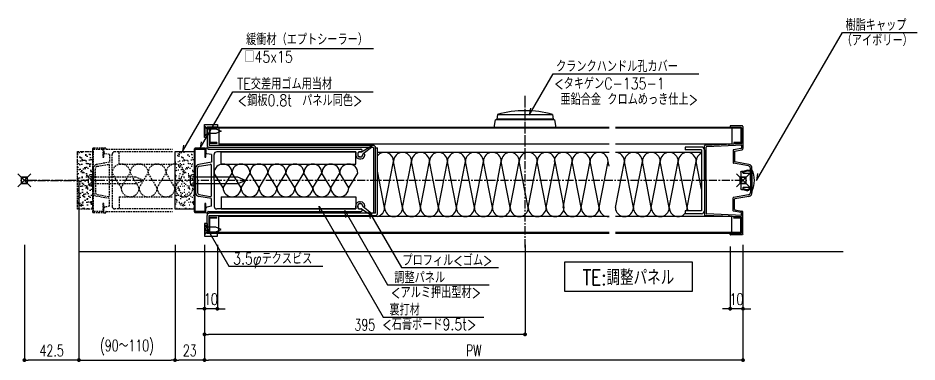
# Model space of a CAD drawing. Extents: x -275225 to 47266, y -41063 to 95295.
# Drawn here: x -225971 to -225270, y -18416 to -18148 of the extents above; entities that cross this region are included whole.
import ezdxf
from ezdxf.enums import TextEntityAlignment as Align

# ---------------------------------------------------------------- set-up
doc = ezdxf.new("R2010")
doc.units = 0
doc.header["$LTSCALE"] = 0.2
doc.header["$PDMODE"] = 99
doc.header["$PDSIZE"] = 5
doc.linetypes.add('CENTER', pattern=[50.8, 31.75, -6.35, 6.35, -6.35])
doc.linetypes.add('HIDDEN', pattern=[9.525, 6.35, -3.175])
for name, color, linetype in [('_P18_製品', 4, 'Continuous'), ('_基準', 1, 'CENTER'), ('_文字', 3, 'Continuous'), ('_製品寸法', 9, 'Continuous'), ('樹脂', 6, 'Continuous')]:
    doc.layers.add(name, color=color, linetype=linetype)
doc.layers.add('_ポイント', color=1, linetype='Continuous', plot=False)
doc.styles.add('OKAMURA', font='SIMPLEX.shx', dxfattribs={"width": 0.7, "bigfont": 'BIGFONT.shx'})
doc.dimstyles.new('OKAMURA-003', dxfattribs={"dimscale": 3, "dimtxt": 3, "dimasz": 1, "dimexe": 0, "dimexo": 3, "dimgap": 1, "dimtad": 1, "dimdec": 3, "dimdsep": 46, "dimtxsty": 'OKAMURA', "dimblk1": 'DOT', "dimblk2": 'DOT', "dimsah": 1, "dimcen": 0, "dimclrd": 9, "dimclre": 9, "dimclrt": 3, "dimadec": 0, "dimazin": 0, "dimtfac": 1, "dimtdec": 3, "dimtix": 1, "dimtmove": 2, "dimatfit": 3, "dimldrblk": 'NONE', "dimfxl": 0, "dimtolj": 1, "dimarcsym": 0})

# ---------------------------------------------------------------- blocks, each defined once
blk = doc.blocks.new('_DOT')
at = {"color": 0, "linetype": 'ByBlock'}
blk.add_line((-0.5, 0), (-1, 0), dxfattribs=at)
at = {"color": 0, "linetype": 'ByBlock', "const_width": 0.5}
blk.add_lwpolyline([(-0.25, 0, 1), (0.25, 0, 1)], format="xyb", close=True, dxfattribs=at)
blk = doc.blocks.new('*D1190')
at = {"layer": '_製品寸法', "color": 9, "lineweight": -2, "transparency": 16777216}
for p, q in [((-10, -51.5), (-10, -100)), ((0, -51.5), (0, -100)), ((-13, -100), (-16, -100)), ((0, -100), (-10, -100)), ((3, -100), (6, -100))]:
    blk.add_line(p, q, dxfattribs=at)
at = {"layer": 'Defpoints', "color": 0, "transparency": 16777216}
for p in [(-10, -42.5), (0, -42.5), (-10, -100)]:
    blk.add_point(p, dxfattribs=at)
at = {"layer": '_製品寸法', "color": 9, "lineweight": -2, "transparency": 16777216, "xscale": 3, "yscale": 3, "zscale": 3}
blk.add_blockref('_DOT', (-10, -100), dxfattribs=at)
at = {"layer": '_製品寸法', "color": 9, "lineweight": -2, "transparency": 16777216, "xscale": 3, "yscale": 3, "zscale": 3, "rotation": 180}
blk.add_blockref('_DOT', (0, -100), dxfattribs=at)
at = {"layer": '_製品寸法', "color": 3, "transparency": 16777216, "insert": (-5, -92.5), "char_height": 9, "attachment_point": 5, "style": 'OKAMURA'}
blk.add_mtext('\\A1;10', dxfattribs=at)
blk = doc.blocks.new('_None')
blk = doc.blocks.new('*D1191')
at = {"layer": '_製品寸法', "color": 9, "lineweight": -2, "transparency": 16777216}
for p, q in [((-420, -50.3), (-420, -140)), ((0, -50.3), (0, -140)), ((-3, -140), (-417, -140))]:
    blk.add_line(p, q, dxfattribs=at)
at = {"layer": 'Defpoints', "color": 0, "transparency": 16777216}
for p in [(-420, -41.3), (0, -41.3), (-420, -140)]:
    blk.add_point(p, dxfattribs=at)
at = {"layer": '_製品寸法', "color": 9, "lineweight": -2, "transparency": 16777216, "xscale": 3, "yscale": 3, "zscale": 3, "rotation": 180}
blk.add_blockref('_DOT', (-420, -140), dxfattribs=at)
at = {"layer": '_製品寸法', "color": 9, "lineweight": -2, "transparency": 16777216, "xscale": 3, "yscale": 3, "zscale": 3}
blk.add_blockref('_DOT', (0, -140), dxfattribs=at)
at = {"layer": '_製品寸法', "color": 3, "transparency": 16777216, "insert": (-210, -132.5), "char_height": 9, "attachment_point": 5, "style": 'OKAMURA'}
blk.add_mtext('\\A1;PW', dxfattribs=at)
blk = doc.blocks.new('*D1192')
at = {"layer": '_製品寸法', "color": 9, "lineweight": -2, "transparency": 16777216}
for p, q in [((-420, -50.3), (-420, -120)), ((-170, -50.3), (-170, -120)), ((-173, -120), (-417, -120))]:
    blk.add_line(p, q, dxfattribs=at)
at = {"layer": 'Defpoints', "color": 0, "transparency": 16777216}
for p in [(-420, -41.3), (-170, -41.3), (-420, -120)]:
    blk.add_point(p, dxfattribs=at)
at = {"layer": '_製品寸法', "color": 9, "lineweight": -2, "transparency": 16777216, "xscale": 3, "yscale": 3, "zscale": 3, "rotation": 180}
blk.add_blockref('_DOT', (-420, -120), dxfattribs=at)
at = {"layer": '_製品寸法', "color": 9, "lineweight": -2, "transparency": 16777216, "xscale": 3, "yscale": 3, "zscale": 3}
blk.add_blockref('_DOT', (-170, -120), dxfattribs=at)
at = {"layer": '_製品寸法', "color": 3, "transparency": 16777216, "insert": (-295, -112.5), "char_height": 9, "attachment_point": 5, "style": 'OKAMURA'}
blk.add_mtext('\\A1;395', dxfattribs=at)
blk = doc.blocks.new('*D1193')
at = {"layer": '_製品寸法', "color": 9, "lineweight": -2, "transparency": 16777216}
for p, q in [((-420, -50.3), (-420, -100)), ((-410, -50.3), (-410, -100)), ((-423, -100), (-426, -100)), ((-410, -100), (-420, -100)), ((-407, -100), (-404, -100))]:
    blk.add_line(p, q, dxfattribs=at)
at = {"layer": 'Defpoints', "color": 0, "transparency": 16777216}
for p in [(-420, -41.3), (-410, -41.3), (-420, -100)]:
    blk.add_point(p, dxfattribs=at)
at = {"layer": '_製品寸法', "color": 9, "lineweight": -2, "transparency": 16777216, "xscale": 3, "yscale": 3, "zscale": 3}
blk.add_blockref('_DOT', (-420, -100), dxfattribs=at)
at = {"layer": '_製品寸法', "color": 9, "lineweight": -2, "transparency": 16777216, "xscale": 3, "yscale": 3, "zscale": 3, "rotation": 180}
blk.add_blockref('_DOT', (-410, -100), dxfattribs=at)
at = {"layer": '_製品寸法', "color": 3, "transparency": 16777216, "insert": (-415, -92.5), "char_height": 9, "attachment_point": 5, "style": 'OKAMURA'}
blk.add_mtext('\\A1;10', dxfattribs=at)
blk = doc.blocks.new('*D1194')
at = {"layer": '_製品寸法', "color": 9, "lineweight": -2, "transparency": 16777216}
for p, q in [((-518, -50.3), (-518, -140)), ((-443, -50.3), (-443, -140)), ((-515, -140), (-446, -140))]:
    blk.add_line(p, q, dxfattribs=at)
at = {"layer": 'Defpoints', "color": 0, "transparency": 16777216}
for p in [(-518, -41.3), (-443, -41.3), (-443, -140)]:
    blk.add_point(p, dxfattribs=at)
at = {"layer": '_製品寸法', "color": 9, "lineweight": -2, "transparency": 16777216, "xscale": 3, "yscale": 3, "zscale": 3, "rotation": 180}
blk.add_blockref('_DOT', (-518, -140), dxfattribs=at)
at = {"layer": '_製品寸法', "color": 9, "lineweight": -2, "transparency": 16777216, "xscale": 3, "yscale": 3, "zscale": 3}
blk.add_blockref('_DOT', (-443, -140), dxfattribs=at)
at = {"layer": '_製品寸法', "color": 3, "transparency": 16777216, "insert": (-480.5, -130.14), "char_height": 9, "attachment_point": 5, "style": 'OKAMURA'}
blk.add_mtext('\\A1;(90～110)', dxfattribs=at)
blk = doc.blocks.new('*D1195')
at = {"layer": '_製品寸法', "color": 9, "lineweight": -2, "transparency": 16777216}
for p, q in [((-443, -50.3), (-443, -140)), ((-420, -50.3), (-420, -140)), ((-423, -140), (-440, -140))]:
    blk.add_line(p, q, dxfattribs=at)
at = {"layer": 'Defpoints', "color": 0, "transparency": 16777216}
for p in [(-443, -41.3), (-420, -41.3), (-443, -140)]:
    blk.add_point(p, dxfattribs=at)
at = {"layer": '_製品寸法', "color": 9, "lineweight": -2, "transparency": 16777216, "xscale": 3, "yscale": 3, "zscale": 3, "rotation": 180}
blk.add_blockref('_DOT', (-443, -140), dxfattribs=at)
at = {"layer": '_製品寸法', "color": 9, "lineweight": -2, "transparency": 16777216, "xscale": 3, "yscale": 3, "zscale": 3}
blk.add_blockref('_DOT', (-420, -140), dxfattribs=at)
at = {"layer": '_製品寸法', "color": 3, "transparency": 16777216, "insert": (-431.5, -132.5), "char_height": 9, "attachment_point": 5, "style": 'OKAMURA'}
blk.add_mtext('\\A1;23', dxfattribs=at)
blk = doc.blocks.new('*D1196')
at = {"layer": '_製品寸法', "color": 9, "lineweight": -2, "transparency": 16777216}
for p, q in [((-560.5, -50.3), (-560.5, -140)), ((-518, -50.3), (-518, -140)), ((-521, -140), (-557.5, -140))]:
    blk.add_line(p, q, dxfattribs=at)
at = {"layer": 'Defpoints', "color": 0, "transparency": 16777216}
for p in [(-560.5, -41.3), (-518, -41.3), (-560.5, -140)]:
    blk.add_point(p, dxfattribs=at)
at = {"layer": '_製品寸法', "color": 9, "lineweight": -2, "transparency": 16777216, "xscale": 3, "yscale": 3, "zscale": 3, "rotation": 180}
blk.add_blockref('_DOT', (-560.5, -140), dxfattribs=at)
at = {"layer": '_製品寸法', "color": 9, "lineweight": -2, "transparency": 16777216, "xscale": 3, "yscale": 3, "zscale": 3}
blk.add_blockref('_DOT', (-518, -140), dxfattribs=at)
at = {"layer": '_製品寸法', "color": 3, "transparency": 16777216, "insert": (-539.25, -132.5), "char_height": 9, "attachment_point": 5, "style": 'OKAMURA'}
blk.add_mtext('\\A1;42.5', dxfattribs=at)
blk = doc.blocks.new('A$C5D42728D')
at = {"color": 0, "linetype": 'ByBlock', "lineweight": -2}
blk.add_lwpolyline([(4.37, 1.46, 0.31293), (3.21, 2.86, 0.136041), (-3.21, 2.86, 0.312931), (-4.37, 1.46), (-4.5, 0), (4.5, 0)], format="xyb", close=True, dxfattribs=at)
blk.add_lwpolyline([(2.5, -33.96), (2.5, 0), (-2.5, 0), (-2.5, -33.96), (0, -40)], close=True, dxfattribs=at)
blk = doc.blocks.new('樹脂')
at = {"layer": '_P18_製品', "color": 0, "linetype": 'ByBlock'}
for p, q in [((-7, 7), (-3.2, 8.09)), ((-7, 6.27), (-3.2, 7.36)), ((-3.2, 8.09), (-3.2, 7.59)), ((-3.2, 7.59), (-2.4, 7.59)), ((-3.2, 7.59), (-3.2, 6.86)), ((-2.4, 7.59), (-2.4, 7.09)), ((-2.4, 7.09), (-0.5, 7.09)), ((-2.4, 6.36), (-2.4, 7.09)), ((-0.5, 7.09), (-0.5, 5.41)), ((0, -8.35), (0, 8.35)), ((-8.7, -6.5), (-8.7, 6.5)), ((-8.2, 7), (-7, 7)), ((-7, 6.27), (-7, 7)), ((-7, 5.91), (-7, 6.27)), ((-6.5, 5.41), (0, 5.41)), ((-3.2, 6.86), (-2.4, 6.86)), ((-2.4, 6.36), (-0.5, 6.36)), ((-7, -7), (-8.2, -7)), ((-7, -5.91), (-7, -6.27)), ((-7, -6.27), (-7, -7)), ((-3.2, -7.36), (-7, -6.27)), ((-3.2, -8.09), (-7, -7)), ((0, -5.41), (-6.5, -5.41)), ((-1.6, -7.59), (-1.6, -6.86)), ((-1.6, -6.86), (-0.8, -6.86)), ((-0.8, -7.09), (-0.8, -6.36)), ((-0.8, -6.36), (-0.5, -6.36)), ((-0.5, -7.09), (-0.5, -5.41)), ((-3.2, -7.36), (-1.6, -7.36)), ((-3.2, -8.09), (-1.6, -8.09)), ((-1.6, -7.59), (-0.8, -7.59)), ((-1.6, -8.09), (-1.6, -7.59)), ((-0.8, -7.09), (-0.5, -7.09)), ((-0.8, -7.59), (-0.8, -7.09))]:
    blk.add_line(p, q, dxfattribs=at)
for centre, radius, start, end in [((-20.99, 0), 22.59, 338.30531, 21.69469), ((-8.2, 6.5), 0.5, 90, 180), ((-6.5, 5.91), 0.5, 180, 270), ((-8.2, -6.5), 0.5, 180, 270), ((-6.5, -5.91), 0.5, 90, 180)]:
    blk.add_arc(centre, radius, start, end, dxfattribs=at)
blk = doc.blocks.new('TE1')
at = {"layer": '_P18_製品'}
h = blk.add_hatch(dxfattribs=at)
h.set_pattern_fill('AR-SAND', color=6, scale=0.1, angle=180, style=0)
h.set_pattern_definition([(217.5, (4918.212, -2657.586), (0.160003, -4.8941324), [0, -3.8608, 0, -4.318, 0, -4.1275]), (187.5, (4918.212, -2657.586), (-4.495233, -7.168251), [0, -2.0828, 0, -3.4798, 0, -1.3335]), (147.5, (4921.336, -2657.586), (-7.9099237, -0.014372), [0, -1.27, 0, -4.572, 0, -5.969]), (137.5, (4921.336, -2657.586), (-7.6355645, -2.229293), [0, -0.635, 0, -2.9972, 0, -3.429])])
h.paths.add_polyline_path([(-132.5, 22.5), (-117.5, 22.5), (-117.5, -22.5), (-132.5, -22.5)])
at = {"layer": '_P18_製品', "linetype": 'HIDDEN'}
h = blk.add_hatch(dxfattribs=at)
h.set_pattern_fill('AR-SAND', color=6, scale=0.1, angle=180, style=0)
h.set_pattern_definition([(217.5, (4997.712, -2657.586), (0.160003, -4.8941324), [0, -3.8608, 0, -4.318, 0, -4.1275]), (187.5, (4997.712, -2657.586), (-4.495233, -7.168251), [0, -2.0828, 0, -3.4798, 0, -1.3335]), (147.5, (5000.836, -2657.586), (-7.9099237, -0.014372), [0, -1.27, 0, -4.572, 0, -5.969]), (137.5, (5000.836, -2657.586), (-7.6355645, -2.229293), [0, -0.635, 0, -2.9972, 0, -3.429])])
h.paths.add_polyline_path([(-53, 22.5), (-41.3, 22.5), (-41.3, -22.5), (-53, -22.5)])
at = {"layer": '_P18_製品'}
for p, q in [((-560.5, 42), (-560, 42.5)), ((-560, 42.5), (-550.8, 42.5)), ((-550.5, 42.2), (-550.5, 41.6)), ((-560.5, 42), (-560.5, 24.84)), ((-559.3, 41), (-559.3, 28.8)), ((-559.3, 40.7), (-559.3, 29.4)), ((-550.8, 41.3), (-559, 41.3)), ((-558.7, 41.3), (-461, 41.3)), ((-558.7, 40.7), (-558.7, 29.4)), ((-558.7, 40.7), (-461, 40.7)), ((-551.8, 40.7), (-551.8, 28.2)), ((-144.1, 40.5), (-142.5, 40.5)), ((-559.01, 28.5), (-530.79, 27.26)), ((-558.7, 29.4), (-553.3, 29.4)), ((-558.7, 28.8), (-553.3, 28.8)), ((-553.3, 29.4), (-553.3, 28.8)), ((-551.8, 28.2), (-461, 28.2)), ((-549.5, 26.88), (-549.5, 28.08)), ((-560.5, 27.36), (-531.99, 26.11)), ((-554.25, 22.89), (-559.67, 23.85)), ((-559.3, 27), (-559.3, 25.26)), ((-559.05, 24.96), (-553.05, 23.9)), ((-554, 22.7), (-554, 14.63)), ((-552.8, 23.61), (-552.8, 13.63)), ((-531.7, 0), (-531.7, 25.81)), ((-530.5, 0.3), (-530.5, 26.96)), ((-530.5, -23.7), (-530.5, 23.7)), ((-528.2, 26), (-515.5, 26)), ((-528.2, 23.7), (-515.5, 23.7)), ((-528.2, -23.7), (-528.2, 23.7)), ((-515.5, 23.7), (-515.5, 26)), ((-565.02, 12.44), (-554.25, 14.34)), ((-567.5, 0.3), (-567.5, 9.48)), ((-566.3, 0), (-566.3, 9.48)), ((-564.81, 11.26), (-553.05, 13.33)), ((-567.2, 0), (-567.5, 0.3)), ((-567.2, 0), (-567.5, -0.3)), ((-566.3, 0), (-566.3, -9.48)), ((-531.7, 0), (-531.7, -25.81)), ((-530.8, 0), (-530.5, 0.3)), ((-530.8, 0), (-530.5, -0.3)), ((-567.5, -0.3), (-567.5, -9.48)), ((-530.5, -0.3), (-530.5, -26.96)), ((-565.02, -12.44), (-554.25, -14.34)), ((-564.81, -11.26), (-553.05, -13.33)), ((-552.8, -23.61), (-552.8, -13.63)), ((-554, -22.7), (-554, -14.63)), ((-560.5, -42), (-560.5, -24.84)), ((-560.5, -27.36), (-531.99, -26.11)), ((-554.25, -22.89), (-559.67, -23.85)), ((-559.3, -27), (-559.3, -25.26)), ((-559.05, -24.96), (-553.05, -23.9)), ((-559.01, -28.5), (-530.79, -27.26)), ((-549.5, -28.08), (-549.5, -26.88)), ((-528.2, -23.7), (-515.5, -23.7)), ((-528.2, -26), (-515.5, -26)), ((-515.5, -26), (-515.5, -23.7)), ((-559.3, -41), (-559.3, -28.8)), ((-559.3, -40.7), (-559.3, -29.4)), ((-558.7, -28.8), (-553.3, -28.8)), ((-558.7, -40.7), (-558.7, -29.4)), ((-558.7, -29.4), (-553.3, -29.4)), ((-553.3, -29.4), (-553.3, -28.8)), ((-551.8, -40.7), (-551.8, -28.2)), ((-551.8, -28.2), (-461, -28.2)), ((-560.5, -42), (-560, -42.5)), ((-550.8, -41.3), (-559, -41.3)), ((-558.7, -40.7), (-461, -40.7)), ((-558.7, -41.3), (-461, -41.3)), ((-550.5, -42.2), (-550.5, -41.6)), ((-366.5, -41.3), (-414.5, -41.3)), ((-413.44, -47.3), (-414.5, -41.3)), ((-366.5, -41.3), (-367.56, -47.3)), ((-144.1, -40.5), (-142.5, -40.5)), ((-560, -42.5), (-550.8, -42.5)), ((-413.44, -47.3), (-367.56, -47.3)), ((-412.5, -47.3), (-412.5, -47.8)), ((-412.5, -47.8), (-368.5, -47.8)), ((-411.88, -51.3), (-412.5, -47.8)), ((-369.12, -51.3), (-368.5, -47.8)), ((-368.5, -47.3), (-368.5, -47.8)), ((-369.12, -51.3), (-411.88, -51.3))]:
    blk.add_line(p, q, dxfattribs=at)
at = {"layer": '_P18_製品', "linetype": 'ByBlock'}
for p, q in [((-140.5, 43.5), (-150.5, 43.5)), ((-150.5, 43.5), (-150.5, 41.5)), ((-142.5, 40.3), (-140.5, 42.3)), ((-140.5, 33.5), (-140.5, 43.5)), ((-456, 41.3), (-144.7, 41.3)), ((-456, 40.7), (-144.7, 40.7)), ((-151.6, 40.7), (-151.6, 28.2)), ((-150.5, 41.5), (-142.5, 41.5)), ((-144.7, 40.7), (-144.7, 29.4)), ((-144.1, 40.7), (-144.1, 29.4)), ((-144.1, 40.5), (-144.1, 27.25)), ((-142.5, 33.5), (-142.5, 41.5)), ((-142.5, 40.5), (-142.5, 27.25)), ((-142.5, 36.3), (-140.5, 34.3)), ((-456, 28.2), (-151.6, 28.2)), ((-150.1, 29.4), (-150.1, 28.8)), ((-150.1, 29.4), (-144.7, 29.4)), ((-150.1, 28.8), (-144.7, 28.8)), ((-142.5, 33.5), (-140.5, 33.5)), ((-275.5, 25.65), (-275.5, -25.35)), ((-144.1, 27.25), (-273.9, 27.25)), ((-273.9, 25.65), (-144.1, 25.65)), ((-273.9, 25.65), (-273.9, -25.65)), ((-272.3, -25.65), (-272.3, 25.65)), ((-270.86, 25.72), (-264.2, 20.58)), ((-263.06, 22.2), (-270.18, 26.71)), ((-143.3, 24.25), (-262.5, 24.25)), ((-261.5, 22.25), (-262.5, 22.25)), ((-258.5, 12.75), (-258.5, 22.25)), ((-258.5, 22.25), (-258.5, 19.75)), ((-153.5, 22.25), (-258.5, 22.25)), ((-258.5, 22.25), (-150, 22.25)), ((-153.5, 12.75), (-153.5, 22.25)), ((-143, 24.95), (-143, 24.55)), ((-141.8, 25.25), (-142.7, 25.25)), ((-141.5, 24.95), (-141.5, 21.79)), ((-265.5, 20), (-265.5, 19.75)), ((-261.5, 16.75), (-262.5, 16.75)), ((-262.01, 18.25), (-261.5, 18.25)), ((-260, 20.75), (-260, 19.75)), ((-148, 0), (-148, 20.25)), ((-146, 20.16), (-142.33, 20.81)), ((-146, 20.16), (-146, 14.29)), ((-146, 14.2), (-135.98, 12.44)), ((-153.5, 12.75), (-258.5, 12.75)), ((-146, 11.49), (-146, -11.49)), ((-136.24, 10.96), (-144.83, 12.47)), ((-135, 0), (-135, 9.48)), ((-133.5, 0), (-133.5, 9.48)), ((-148, 0), (-148, -20.25)), ((-135, 0), (-135, -9.48)), ((-133.5, 0), (-133.5, -9.48)), ((-258.5, -12.75), (-258.5, -22.25)), ((-153.5, -12.75), (-258.5, -12.75)), ((-153.5, -12.75), (-153.5, -22.25)), ((-146, -14.2), (-135.98, -12.44)), ((-136.24, -10.96), (-144.83, -12.47)), ((-270.86, -25.72), (-264.2, -20.58)), ((-265.5, -20), (-265.5, -19.75)), ((-261.5, -16.75), (-262.5, -16.75)), ((-262.01, -18.25), (-261.5, -18.25)), ((-260, -20.75), (-260, -19.75)), ((-258.5, -22.25), (-258.5, -19.75)), ((-146, -20.16), (-146, -14.29)), ((-146, -20.16), (-142.33, -20.81)), ((-273.9, -25.35), (-275.5, -25.35)), ((-272.3, -25.65), (-144.1, -25.65)), ((-272.3, -27.25), (-144.1, -27.25)), ((-263.06, -22.2), (-270.18, -26.71)), ((-261.5, -22.25), (-262.5, -22.25)), ((-143.3, -24.25), (-262.5, -24.25)), ((-258.5, -22.25), (-150, -22.25)), ((-153.5, -22.25), (-258.5, -22.25)), ((-144.1, -40.5), (-144.1, -27.25)), ((-143, -24.95), (-143, -24.55)), ((-141.8, -25.25), (-142.7, -25.25)), ((-142.5, -40.5), (-142.5, -27.25)), ((-141.5, -24.95), (-141.5, -21.79)), ((-456, -28.2), (-151.6, -28.2)), ((-151.6, -40.7), (-151.6, -28.2)), ((-150.1, -29.4), (-150.1, -28.8)), ((-150.1, -28.8), (-144.7, -28.8)), ((-150.1, -29.4), (-144.7, -29.4)), ((-144.7, -40.7), (-144.7, -29.4)), ((-144.1, -40.7), (-144.1, -29.4)), ((-142.5, -33.5), (-140.5, -33.5)), ((-142.5, -33.5), (-142.5, -41.5)), ((-142.5, -36.3), (-140.5, -34.3)), ((-140.5, -33.5), (-140.5, -43.5)), ((-456, -40.7), (-144.7, -40.7)), ((-456, -41.3), (-144.7, -41.3)), ((-150.5, -41.5), (-142.5, -41.5)), ((-150.5, -43.5), (-150.5, -41.5)), ((-142.5, -40.3), (-140.5, -42.3)), ((-140.5, -43.5), (-150.5, -43.5))]:
    blk.add_line(p, q, dxfattribs=at)
at = {"layer": '_P18_製品', "color": 6}
for p, q in [((-517, 21.2), (-524, -14.8)), ((-517, 21.2), (-510, -14.8)), ((-503, 21.2), (-510, -14.8)), ((-503, 21.2), (-496, -14.8)), ((-489, 21.2), (-496, -14.8)), ((-489, 21.2), (-482, -14.8)), ((-475, 21.2), (-482, -14.8)), ((-475, 21.2), (-468, -14.8)), ((-461, 21.2), (-468, -14.8)), ((-528.2, 6.8), (-524, -14.8)), ((-253, 5.75), (-260, -5.75)), ((-253, 5.75), (-246, -5.75)), ((-239, 5.75), (-246, -5.75)), ((-239, 5.75), (-232, -5.75)), ((-225, 5.75), (-232, -5.75)), ((-225, 5.75), (-218, -5.75)), ((-211, 5.75), (-218, -5.75)), ((-211, 5.75), (-204, -5.75)), ((-197, 5.75), (-204, -5.75)), ((-197, 5.75), (-190, -5.75)), ((-183, 5.75), (-190, -5.75)), ((-183, 5.75), (-176, -5.75)), ((-169, 5.75), (-176, -5.75)), ((-169, 5.75), (-162, -5.75)), ((-155, 5.75), (-162, -5.75)), ((-155, 5.75), (-148, -5.75)), ((-528.2, -21.8), (-461, -21.8))]:
    blk.add_line(p, q, dxfattribs=at)
at = {"layer": '_P18_製品', "color": 6, "linetype": 'ByBlock'}
for p, q in [((-448.29, 21.2), (-455.29, -14.8)), ((-448.29, 21.2), (-441.29, -14.8)), ((-434.29, 21.2), (-441.29, -14.8)), ((-434.29, 21.2), (-427.29, -14.8)), ((-420.29, 21.2), (-427.29, -14.8)), ((-421, 21.2), (-414, -14.8)), ((-407, 21.2), (-414, -14.8)), ((-407, 21.2), (-400, -14.8)), ((-393, 21.2), (-400, -14.8)), ((-393, 21.2), (-386, -14.8)), ((-379, 21.2), (-386, -14.8)), ((-379, 21.2), (-372, -14.8)), ((-365, 21.2), (-372, -14.8)), ((-365, 21.2), (-358, -14.8)), ((-351, 21.2), (-358, -14.8)), ((-351, 21.2), (-344, -14.8)), ((-337, 21.2), (-344, -14.8)), ((-337, 21.2), (-330, -14.8)), ((-323, 21.2), (-330, -14.8)), ((-323, 21.2), (-316, -14.8)), ((-309, 21.2), (-316, -14.8)), ((-309, 21.2), (-302, -14.8)), ((-295, 21.2), (-302, -14.8)), ((-295, 21.2), (-288, -14.8)), ((-281, 21.2), (-288, -14.8)), ((-281, 21.2), (-275.5, -7.09)), ((-456, -11.17), (-455.29, -14.8)), ((-456, -21.8), (-275.5, -21.8))]:
    blk.add_line(p, q, dxfattribs=at)
at = {"layer": '_P18_製品', "color": 6, "linetype": 'HIDDEN'}
for p, q in [((-63.8, 24.25), (-115.5, 24.25)), ((-115.5, 22.25), (-70.5, 22.25)), ((-74, 12.75), (-74, 22.25)), ((-63.5, 24.95), (-63.5, 24.55)), ((-62.3, 25.25), (-63.2, 25.25)), ((-62, 24.95), (-62, 21.79)), ((-68.5, 0), (-68.5, 20.25)), ((-66.5, 20.16), (-62.83, 20.81)), ((-66.5, 20.16), (-66.5, 14.29)), ((-66.5, 14.2), (-56.48, 12.44)), ((-74, 12.75), (-115.5, 12.75)), ((-66.5, 11.49), (-66.5, -11.49)), ((-56.74, 10.96), (-65.33, 12.47)), ((-55.5, 0), (-55.5, 9.48)), ((-54, 0), (-54, 9.48)), ((-54, -8.35), (-54, 8.35)), ((-117.5, 5.75), (-124.5, -5.75)), ((-117.5, 5.75), (-110.5, -5.75)), ((-103.5, 5.75), (-110.5, -5.75)), ((-103.5, 5.75), (-96.5, -5.75)), ((-89.5, 5.75), (-96.5, -5.75)), ((-89.5, 5.75), (-82.5, -5.75)), ((-75.5, 5.75), (-82.5, -5.75)), ((-75.5, 5.75), (-68.5, -5.75)), ((-68.5, 0), (-68.5, -20.25)), ((-55.5, 0), (-55.5, -9.48)), ((-54, 0), (-54, -9.48)), ((-74, -12.75), (-115.5, -12.75)), ((-74, -12.75), (-74, -22.25)), ((-66.5, -14.2), (-56.48, -12.44)), ((-56.74, -10.96), (-65.33, -12.47)), ((-66.5, -20.16), (-66.5, -14.29)), ((-66.5, -20.16), (-62.83, -20.81)), ((-115.5, -22.25), (-70.5, -22.25)), ((-63.8, -24.25), (-115.5, -24.25)), ((-63.5, -24.95), (-63.5, -24.55)), ((-62.3, -25.25), (-63.2, -25.25)), ((-62, -24.95), (-62, -21.79))]:
    blk.add_line(p, q, dxfattribs=at)
at = {"layer": '_P18_製品', "color": 6, "linetype": 'ByBlock'}
for points in [[(-142.51, 36.55), (-142.51, 40.05), (-149.28, 40.05), (-153.5, 38.3), (-149.28, 36.55)], [(-140.76, 34.8), (-140.76, 41.8), (-142.51, 40.05), (-142.51, 36.55)], [(-140.76, 41.8), (-140.76, 34.8), (-140.5, 34.8), (-140.5, 41.8)], [(-140.76, -34.8), (-140.76, -41.8), (-142.51, -40.05), (-142.51, -36.55)], [(-140.76, -41.8), (-140.76, -34.8), (-140.5, -34.8), (-140.5, -41.8)], [(-142.51, -36.55), (-142.51, -40.05), (-149.28, -40.05), (-153.5, -38.3), (-149.28, -36.55)]]:
    blk.add_lwpolyline(points, close=True, dxfattribs=at)
at = {"layer": '_P18_製品', "linetype": 'ByBlock'}
blk.add_lwpolyline([(-140.7, -25), (-133.3, -25, 0.414214), (-132.5, -24.2), (-132.5, 24.2, 0.414214), (-133.3, 25), (-140.7, 25, 0.414214), (-141.5, 24.2), (-141.5, 18), (-140.7, 18), (-140.7, 24.2), (-133.3, 24.2), (-133.3, -24.2), (-140.7, -24.2), (-140.7, -18), (-141.5, -18), (-141.5, -24.2, 0.414214)], format="xyb", close=True, dxfattribs=at)
at = {"layer": '_P18_製品', "color": 6}
blk.add_lwpolyline([(-132.5, 22.5), (-117.5, 22.5), (-117.5, -22.5), (-132.5, -22.5)], close=True, dxfattribs=at)
at = {"layer": '_P18_製品', "color": 6, "linetype": 'HIDDEN'}
blk.add_lwpolyline([(-61.2, -25), (-53.8, -25, 0.414214), (-53, -24.2), (-53, 24.2, 0.414214), (-53.8, 25), (-61.2, 25, 0.414214), (-62, 24.2), (-62, 18), (-61.2, 18), (-61.2, 24.2), (-53.8, 24.2), (-53.8, -24.2), (-61.2, -24.2), (-61.2, -18), (-62, -18), (-62, -24.2, 0.414214)], format="xyb", close=True, dxfattribs=at)
blk.add_lwpolyline([(-53, 22.5), (-41.3, 22.5), (-41.3, -22.5), (-53, -22.5)], close=True, dxfattribs=at)
at = {"layer": '_P18_製品'}
for centre, radius, start, end in [((-550.8, 42.2), 0.3, 0, 90), ((-558.7, 40.7), 0.6, 90, 180), ((-559, 41), 0.3, 90, 179.9998), ((-550.8, 41.6), 0.3, 270, 0), ((-558.7, 29.4), 0.6, 180, 270), ((-559, 28.8), 0.3, 179.99979, 267.49199), ((-559.5, 24.84), 1, 179.99722, 260.00137), ((-559, 27), 0.3, 87.49199, 179.99992), ((-559, 25.26), 0.3, 179.99987, 259.99995), ((-554.3, 22.6), 0.3, 0, 79.99677), ((-553.1, 23.61), 0.3, 0, 79.99995), ((-532, 25.81), 0.3, 0, 87.49199), ((-530.8, 26.96), 0.3, 359.99994, 87.49199), ((-528.2, 23.7), 2.3, 90, 180), ((-554.3, 14.63), 0.3, 280.00348, 359.99966), ((-564.5, 9.48), 3, 99.99996, 179.99999), ((-564.5, 9.48), 1.8, 99.99996, 179.99999), ((-553.1, 13.63), 0.3, 280.00007, 0), ((-564.5, -9.48), 3, 180.00001, 260.00004), ((-564.5, -9.48), 1.8, 180.00001, 260.00004), ((-553.1, -13.63), 0.3, 0, 79.99993), ((-554.3, -14.63), 0.3, 0.00034, 79.99652), ((-559.5, -24.84), 1, 99.99863, 180.00278), ((-559, -25.26), 0.3, 100.00005, 180.00013), ((-559, -27), 0.3, 180.00008, 272.50801), ((-554.3, -22.6), 0.3, 280.00323, 0), ((-553.1, -23.61), 0.3, 280.00005, 0), ((-532, -25.81), 0.3, 272.50801, 0), ((-530.8, -26.96), 0.3, 272.50801, 0.00006), ((-528.2, -23.7), 2.3, 180, 270), ((-559, -28.8), 0.3, 92.50801, 180.00021), ((-558.7, -29.4), 0.6, 90, 180), ((-558.7, -40.7), 0.6, 180, 270), ((-559, -41), 0.3, 180.0002, 270), ((-550.8, -41.6), 0.3, 0, 90), ((-550.8, -42.2), 0.3, 270, 0), ((-390.5, 23.4), 77.7, 254.02719, 285.97292)]:
    blk.add_arc(centre, radius, start, end, dxfattribs=at)
at = {"layer": '_P18_製品', "linetype": 'ByBlock'}
for centre, radius, start, end in [((-144.7, 40.7), 0.6, 0, 90), ((-144.7, 29.4), 0.6, 270, 0), ((-273.9, 25.65), 1.6, 90, 180), ((-270.52, 26.22), 0.6, 55.00044, 235.00044), ((-262, 20.25), 2, 181.62985, 108.37054), ((-262.5, 23.25), 1, 90, 270), ((-262.79, 22.62), 0.5, 236.81003, 288.37192), ((-261.5, 20.75), 1.5, 0, 90), ((-150, 20.25), 2, 0, 90), ((-144.1, 27.25), 1.6, 270, 0), ((-143.3, 24.55), 0.3, 270, 0), ((-142.7, 24.95), 0.3, 90, 180), ((-142.5, 21.79), 1, 280.0005, 0), ((-141.8, 24.95), 0.3, 0, 90), ((-264.75, 20), 0.75, 5.21591, 180), ((-262.5, 19.75), 3, 180, 270), ((-264.5, 20.18), 0.5, 1.62982, 53.19305), ((-262.01, 20.25), 2, 185.21591, 270), ((-261.5, 19.75), 3, 270, 0), ((-261.5, 19.75), 1.5, 270, 0), ((-145, 11.49), 1, 79.99951, 180), ((-136.5, 9.48), 1.5, 0, 79.99899), ((-136.5, 9.48), 3, 0, 79.99899), ((-145, -11.49), 1, 180, 280.00333), ((-136.5, -9.48), 1.5, 280.00007, 0), ((-136.5, -9.48), 3, 280.00053, 0), ((-262.5, -19.75), 3, 90, 180), ((-264.75, -20), 0.75, 180, 354.78409), ((-264.5, -20.18), 0.5, 306.80695, 358.37017), ((-262.01, -20.25), 2, 90, 174.78409), ((-262, -20.25), 2, 251.62946, 178.37015), ((-261.5, -19.75), 3, 0, 90), ((-261.5, -19.75), 1.5, 0, 90), ((-261.5, -20.75), 1.5, 270, 0), ((-150, -20.25), 2, 270, 0), ((-142.5, -21.79), 1, 0, 80.00369), ((-272.3, -25.65), 1.6, 180, 270), ((-270.52, -26.22), 0.6, 124.99956, 304.99956), ((-262.5, -23.25), 1, 90, 270), ((-262.79, -22.62), 0.5, 71.62808, 123.18997), ((-144.1, -27.25), 1.6, 0, 90), ((-143.3, -24.55), 0.3, 0, 90), ((-142.7, -24.95), 0.3, 180, 270), ((-141.8, -24.95), 0.3, 270, 0), ((-144.7, -29.4), 0.6, 0, 90), ((-144.7, -40.7), 0.6, 270, 0)]:
    blk.add_arc(centre, radius, start, end, dxfattribs=at)
at = {"layer": '_P18_製品', "color": 6}
for centre, start, end in [((-510, 21.2), 0, 141.78698), ((-496, 21.2), 0, 180), ((-482, 21.2), 0, 180), ((-468, 21.2), 0, 180), ((-524, 21.2), 0, 20.92482), ((-510, 21.2), 159.07518, 180), ((-246, 5.75), 0, 180), ((-232, 5.75), 0, 180), ((-218, 5.75), 0, 180), ((-204, 5.75), 0, 180), ((-190, 5.75), 0, 180), ((-176, 5.75), 0, 180), ((-162, 5.75), 0, 180), ((-253, -5.75), 180, 0), ((-239, -5.75), 180, 0), ((-225, -5.75), 180, 0), ((-211, -5.75), 180, 0), ((-197, -5.75), 180, 0), ((-183, -5.75), 180, 0), ((-169, -5.75), 180, 0), ((-155, -5.75), 180, 0), ((-531, -14.8), 293.57805, 0), ((-517, -14.8), 180, 0), ((-503, -14.8), 180, 0), ((-489, -14.8), 180, 0), ((-475, -14.8), 180, 0), ((-461, -14.8), 180, 270)]:
    blk.add_arc(centre, 7, start, end, dxfattribs=at)
at = {"layer": '_P18_製品', "color": 6, "linetype": 'ByBlock'}
for centre, start, end in [((-455.29, 21.2), 0, 95.78519), ((-441.29, 21.2), 0, 180), ((-427.29, 21.2), 0, 180), ((-414, 21.2), 0, 180), ((-400, 21.2), 0, 180), ((-386, 21.2), 0, 180), ((-372, 21.2), 0, 180), ((-358, 21.2), 0, 180), ((-344, 21.2), 0, 180), ((-330, 21.2), 0, 180), ((-316, 21.2), 0, 180), ((-302, 21.2), 0, 180), ((-288, 21.2), 0, 180), ((-274, 21.2), 102.37411, 180), ((-448.29, -14.8), 180, 0), ((-434.29, -14.8), 180, 0), ((-420.29, -14.8), 180, 0), ((-407, -14.8), 180, 0), ((-393, -14.8), 180, 0), ((-379, -14.8), 180, 0), ((-365, -14.8), 180, 0), ((-351, -14.8), 180, 0), ((-337, -14.8), 180, 0), ((-323, -14.8), 180, 0), ((-309, -14.8), 180, 0), ((-295, -14.8), 180, 0), ((-281, -14.8), 180, 321.78554)]:
    blk.add_arc(centre, 7, start, end, dxfattribs=at)
at = {"layer": '_P18_製品', "color": 6, "linetype": 'HIDDEN'}
for centre, radius, start, end in [((-70.5, 20.25), 2, 0, 90), ((-63.8, 24.55), 0.3, 270, 0), ((-63.2, 24.95), 0.3, 90, 180), ((-63, 21.79), 1, 280.0005, 0), ((-62.3, 24.95), 0.3, 0, 90), ((-124.5, 5.75), 7, 0, 180), ((-110.5, 5.75), 7, 0, 180), ((-96.5, 5.75), 7, 0, 180), ((-82.5, 5.75), 7, 0, 180), ((-65.5, 11.49), 1, 79.99951, 180), ((-57, 9.48), 1.5, 0, 79.99899), ((-57, 9.48), 3, 0, 79.99899), ((-74.99, 0), 22.59, 338.3053, 21.69469), ((-117.5, -5.75), 7, 180, 0), ((-103.5, -5.75), 7, 180, 0), ((-89.5, -5.75), 7, 180, 0), ((-75.5, -5.75), 7, 180, 0), ((-65.5, -11.49), 1, 180, 280.00333), ((-57, -9.48), 1.5, 280.00007, 0), ((-57, -9.48), 3, 280.00053, 0), ((-70.5, -20.25), 2, 270, 0), ((-63, -21.79), 1, 0, 80.00369), ((-63.8, -24.55), 0.3, 0, 90), ((-63.2, -24.95), 0.3, 180, 270), ((-62.3, -24.95), 0.3, 270, 0)]:
    blk.add_arc(centre, radius, start, end, dxfattribs=at)
at = {"layer": '_ポイント'}
for p in [(-560.5, 0), (0, 0)]:
    blk.add_point(p, dxfattribs=at)
at = {"layer": '_基準'}
for p, q in [((-390.5, 52.27), (-390.5, -66.45)), ((-560.5, 0), (-60.5, 0)), ((-560.5, 0), (-60.5, 0)), ((-60.5, 0), (0, 0)), ((-390.5, -16.15), (-390.5, -66.45))]:
    blk.add_line(p, q, dxfattribs=at)
at = {"layer": '_P18_製品', "linetype": 'ByBlock', "rotation": 270}
blk.add_blockref('A$C5D42728D', (-132.5, 0), dxfattribs=at)
at = {"layer": '_P18_製品', "color": 6, "linetype": 'HIDDEN', "rotation": 270}
blk.add_blockref('A$C5D42728D', (-53, 0), dxfattribs=at)
at = {"layer": '樹脂', "xscale": -1}
blk.add_blockref('樹脂', (-567.5, 0), dxfattribs=at)
blk = doc.blocks.new('*U1189')
for p, q in [((-518, 0), (-518, -55.5)), ((-518, -55.5), (78.1894, -55.5))]:
    blk.add_line(p, q)
at = {"layer": '_ポイント'}
blk.add_point((-560.5, 0), dxfattribs=at)
at = {"layer": '_基準'}
blk.add_line((-560.5, 0), (-518, 0), dxfattribs=at)
at = {"layer": '_文字', "color": 9}
for points in [[(11.3854, 5.2401), (10.4615, 0), (77.6538, 115.1638), (135.7539, 115.1638)], [(-436.2891, 27.451), (-437.2131, 22.5), (-390.5286, 102.8737), (-288.1267, 102.8739)], [(-165.7622, 56.1407), (-166.686, 50.9011), (-148.0787, 83.0965), (-34.3577, 83.0965)], [(-422.576, 29.951), (-423.5, 25), (-397.8759, 69.1154), (-288.4447, 69.1156)], [(-329.7091, -25.2835), (-330.633, -20.0435), (-280.6972, -106.5363), (-202.2648, -106.5363)], [(-309.6917, -28.7885), (-310.6157, -23.5486), (-277.1811, -81.3764), (-198.0154, -81.3764)], [(-290.5578, -29.8164), (-291.4817, -24.5764), (-266.4423, -67.9536), (-190.6284, -67.9536)], [(-418.9538, -39.643), (-419.8777, -34.403), (-401.0864, -66.9506), (-327.6501, -66.9506)]]:
    blk.add_lwpolyline(points, dxfattribs=at)
at = {"layer": '_文字'}
blk.add_lwpolyline([(-39.3012, -86.3266), (-39.3012, -63.8266), (-139.3012, -63.8266), (-139.3012, -86.3266)], close=True, dxfattribs=at)
at = {"layer": '_P18_製品', "rotation": 180}
blk.add_blockref('TE1', (-560.5, 0), dxfattribs=at)
at = {"layer": '_文字', "style": 'OKAMURA', "width": 0.8}
for s, p in [('樹脂キャップ', (79.967, 116.5789)), ('緩衝材（エプトシーラー）', (-387.5365, 105.3763)), ('（アイボリー）', (76.9982, 104.7086)), ('□45x15', (-388.9266, 91.8)), ('クランクハンドル孔カバー', (-145.7757, 84.4405)), ('<タキゲンC-135-1', (-147.325, 71.0193)), ('<鋼板0.8t\u3000パネル同色> ', (-394.1165, 57.8594)), (' 亜鉛合金 クロムめっき仕上>', (-147.325, 58.7318)), ('3.5φテクスビス', (-397.7414, -65.4309)), ('プロフィル<ゴム> ', (-265.5894, -66.6809)), ('調整パネル ', (-271.95, -80.1438)), ('<アルミ押出型材> ', (-274.5064, -91.7625)), ('裏打材 ', (-275.7998, -105.2748)), ('<石膏ボード9.5t> ', (-281.3823, -116.6722))]:
    blk.add_text(s, height=9, dxfattribs=at).set_placement(p)
blk.add_text('TE交差用ゴム用当材', height=9, rotation=0.0000718, dxfattribs=at).set_placement((-394.6573, 70.7633))
blk.add_text('TE:調整パネル', height=12, dxfattribs=at).set_placement((-89.3012, -75.0766), align=Align.MIDDLE)
at = {"layer": '_製品寸法'}
for base, p1, p2, picture, middle in [((-560.5, -140), (-518, -41.3), (-560.5, -41.3), '*D1196', (-539.25, -132.5)), ((-443, -140), (-420, -41.3), (-443, -41.3), '*D1195', (-431.5, -132.5))]:
    dim = blk.add_linear_dim(base=base, p1=p1, p2=p2, dimstyle='OKAMURA-003', dxfattribs=at)
    dim.commit()
    dim.dimension.update_dxf_attribs({"geometry": picture, "text_midpoint": middle})
dim = blk.add_linear_dim(base=(-443, -140), p1=(-518, -41.3), p2=(-443, -41.3), text='(90～110)', dimstyle='OKAMURA-003', dxfattribs=at)
dim.commit()
dim.dimension.update_dxf_attribs({"geometry": '*D1194', "text_midpoint": (-480.5, -130.1429)})
for base, p1, p2, picture, middle in [((-420, -100), (-410, -41.3), (-420, -41.3), '*D1193', (-415, -92.5)), ((-10, -100), (0, -42.5), (-10, -42.5), '*D1190', (-5, -92.5))]:
    dim = blk.add_linear_dim(base=base, p1=p1, p2=p2, angle=180, dimstyle='OKAMURA-003', dxfattribs=at)
    dim.commit()
    dim.dimension.update_dxf_attribs({"geometry": picture, "text_midpoint": middle})
for base, p1, text, picture, middle in [((-420, -140), (0, -41.3), 'PW', '*D1191', (-210, -132.5)), ((-420, -120), (-170, -41.3), '395', '*D1192', (-295, -112.5))]:
    dim = blk.add_linear_dim(base=base, p1=p1, p2=(-420, -41.3), angle=180, text=text, dimstyle='OKAMURA-003', dxfattribs=at)
    dim.commit()
    dim.dimension.update_dxf_attribs({"geometry": picture, "text_midpoint": middle})

msp = doc.modelspace()

# ---------------------------------------------------------------- block references
at = {"layer": '_P18_製品'}
msp.add_blockref('*U1189', (-225405.7, -18274.98), dxfattribs=at)

doc.saveas('drawing.dxf')
